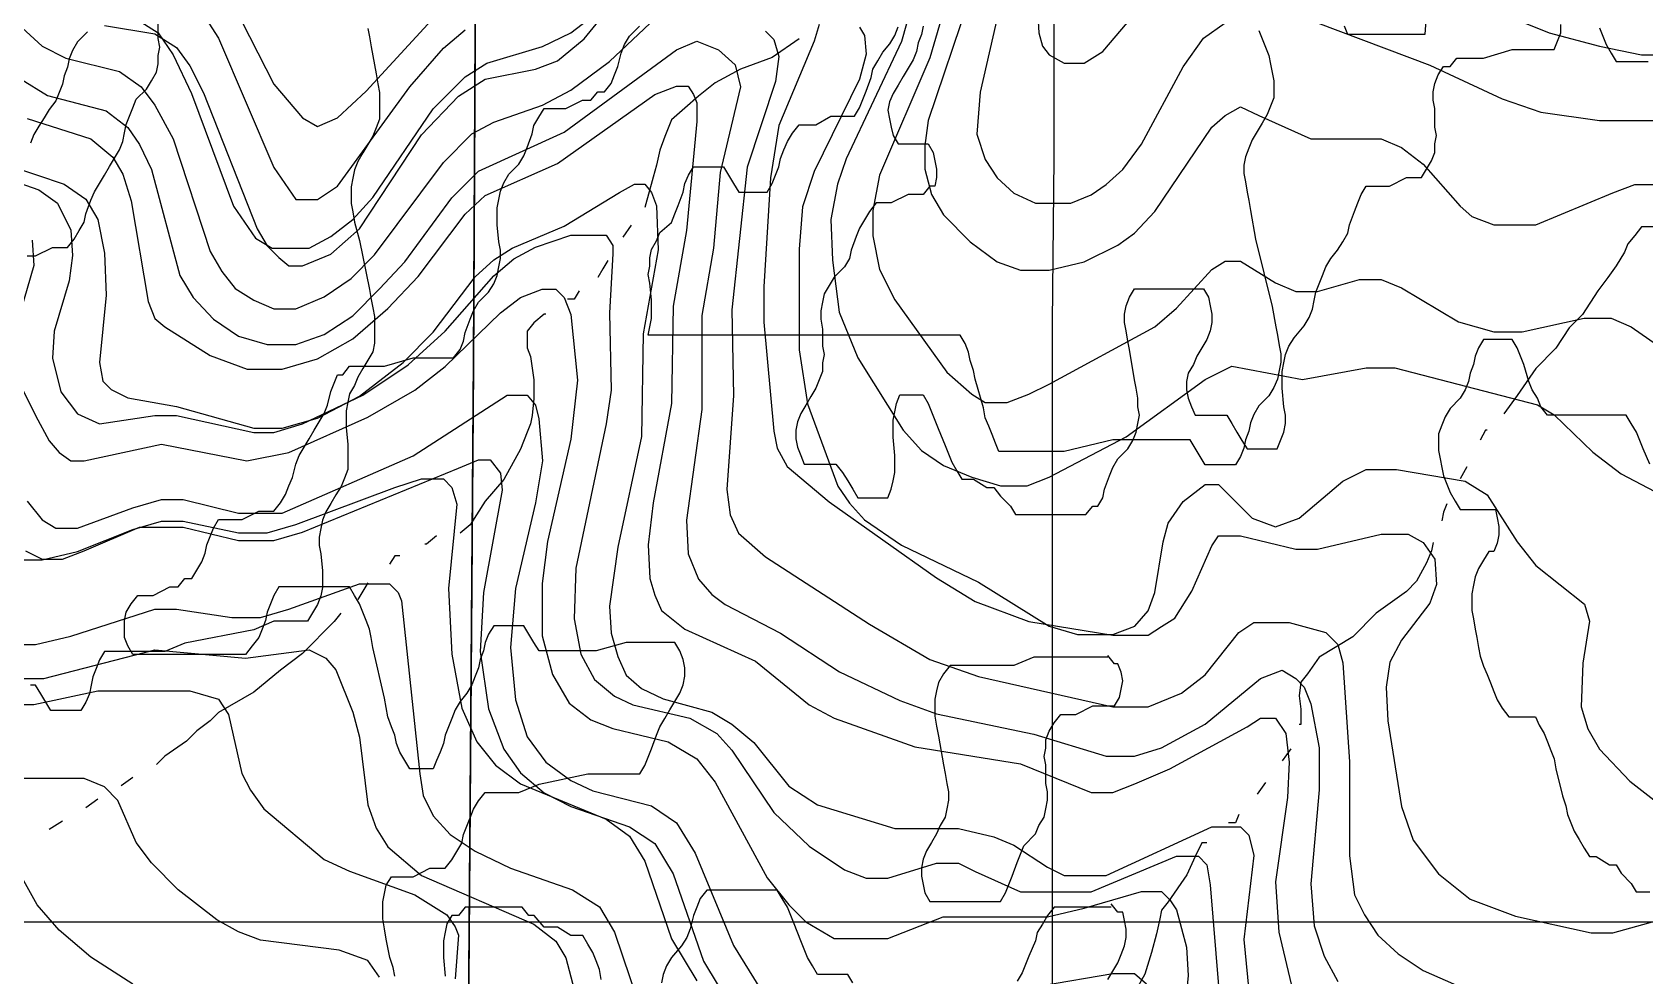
# Model space of a CAD drawing. Extents: x -0.49 to 6.91, y -0.57 to 8.11.
# Drawn here: x 1.522 to 2.029, y 3.117 to 3.414 of the extents above; entities that cross this region are included whole.
import ezdxf

# ---------------------------------------------------------------- set-up
doc = ezdxf.new("R2010")
doc.units = 0
for name, color, linetype in [('Grid', 7, 'CONTINUOUS'), ('topo', 7, 'CONTINUOUS'), ('topo_grid', 7, 'CONTINUOUS'), ('water', 7, 'CONTINUOUS'), ('white', 7, 'CONTINUOUS')]:
    doc.layers.add(name, color=color, linetype=linetype)

msp = doc.modelspace()

# ---------------------------------------------------------------- linework, layer by layer
at = {"layer": 'Grid', "color": 1}
for points in [[(1.659111, 3.10467), (1.660693, 3.310807), (1.661749, 3.517499), (1.662802, 3.724165), (1.664384, 3.930329), (1.868432, 3.932974), (2.073008, 3.93562), (2.277583, 3.938266), (2.482159, 3.940912), (2.482159, 3.908739), (2.482159, 3.732632), (2.482159, 3.700485), (2.482159, 3.524378), (2.481633, 3.492205), (2.481633, 3.316125), (2.481633, 3.283422), (2.481633, 3.107845), (2.276002, 3.107845), (2.070373, 3.107845), (1.864743, 3.107845)], [(0.83079, 3.101495), (0.832899, 3.308187), (0.835008, 3.514853), (0.837116, 3.721017), (0.839225, 3.927709), (1.045382, 3.927709), (1.25154, 3.927709), (1.457697, 3.927709), (1.664381, 3.927709), (1.662799, 3.721546), (1.661743, 3.51488), (1.660687, 3.308187), (1.659105, 3.10205), (1.45242, 3.10205), (1.245209, 3.10205), (1.037997, 3.10205)]]:
    msp.add_lwpolyline(points, close=True, dxfattribs=at)
at = {"layer": 'topo', "color": 2}
for points in [[(1.544698, 3.41574), (1.560515, 3.413095), (1.56737, 3.408861), (1.571588, 3.40304), (1.575806, 3.394574), (1.592677, 3.35187), (1.595841, 3.346578), (1.599532, 3.342874), (1.602695, 3.340228), (1.606913, 3.340228), (1.615876, 3.343933), (1.624839, 3.35187), (1.644352, 3.381398), (1.655951, 3.393568), (1.664387, 3.39886), (1.680204, 3.402035), (1.687059, 3.404681), (1.695494, 3.41156), (1.70973, 3.429023)], [(1.585288, 3.42217), (1.597942, 3.397299), (1.606905, 3.386716), (1.611651, 3.38407), (1.617978, 3.386716), (1.626941, 3.395182), (1.655944, 3.4268)], [(1.827832, 3.429658), (1.819922, 3.394865), (1.818864, 3.381636), (1.821505, 3.373698), (1.825195, 3.367877), (1.830468, 3.363115), (1.837322, 3.35994), (1.84154, 3.35994), (1.848394, 3.35994), (1.854721, 3.362586), (1.859466, 3.365761), (1.864739, 3.370523), (1.870538, 3.378461), (1.88372, 3.402802), (1.890047, 3.411798), (1.896901, 3.416561)], [(1.837847, 3.422461), (1.838373, 3.413465), (1.839426, 3.409232), (1.841535, 3.406586), (1.846281, 3.40394), (1.852608, 3.40394), (1.858407, 3.407644), (1.876861, 3.42934)], [(1.554184, 3.418175), (1.561565, 3.413412), (1.56631, 3.406533), (1.57211, 3.394362), (1.585291, 3.35904), (1.592145, 3.348986), (1.597418, 3.345811), (1.60269, 3.345811), (1.609017, 3.345811), (1.615871, 3.349515), (1.622726, 3.354807), (1.629057, 3.361686), (1.648038, 3.389626), (1.658055, 3.39968), (1.664909, 3.403914), (1.682309, 3.409205), (1.691272, 3.413439), (1.702344, 3.421905)], [(1.573694, 3.422355), (1.580548, 3.411772), (1.597947, 3.371158), (1.604801, 3.361104), (1.60691, 3.361104), (1.611655, 3.361104), (1.617982, 3.365337), (1.640658, 3.396452), (1.651203, 3.408623), (1.658057, 3.414444)], [(1.798303, 3.421852), (1.79514, 3.41074), (1.777741, 3.37383), (1.775106, 3.365893), (1.772997, 3.35478), (1.773524, 3.34208), (1.775632, 3.325676), (1.781431, 3.311389), (1.795667, 3.288635), (1.801467, 3.282285), (1.808321, 3.277522), (1.817288, 3.273818), (1.826252, 3.271172), (1.834687, 3.271172), (1.841542, 3.273818), (1.865795, 3.286518), (1.890576, 3.30451), (1.899011, 3.308743), (1.921156, 3.30451), (1.941191, 3.308214), (1.950154, 3.308214), (1.99497, 3.296572), (2.000247, 3.293397), (2.012374, 3.281755), (2.021337, 3.274876), (2.069843, 3.249476)], [(1.808845, 3.422038), (1.8041, 3.405633), (1.788282, 3.36875), (1.786174, 3.357638), (1.786174, 3.3497), (1.788282, 3.339117), (1.793028, 3.329592), (1.809372, 3.306838), (1.817285, 3.299959), (1.821503, 3.297313), (1.828357, 3.297313), (1.835212, 3.299959), (1.841538, 3.303134), (1.874755, 3.321125), (1.881609, 3.326946), (1.892681, 3.339117), (1.896899, 3.341763), (1.901644, 3.341763), (1.912717, 3.334884), (1.919044, 3.332238), (1.925898, 3.332238), (1.939079, 3.335942), (1.945933, 3.335942), (1.95226, 3.333296), (1.970186, 3.322713), (1.981258, 3.319538), (1.990222, 3.319538), (2.009734, 3.323771), (2.01817, 3.323771), (2.024497, 3.321125), (2.047168, 3.30525)], [(1.816237, 3.423387), (1.803579, 3.385948), (1.802524, 3.378011), (1.802524, 3.370603), (1.804632, 3.362665), (1.808324, 3.356315), (1.816764, 3.347848), (1.8252, 3.341498), (1.832581, 3.338853), (1.841544, 3.338853), (1.852616, 3.341498), (1.863161, 3.34679), (1.868434, 3.350494), (1.874761, 3.357373), (1.892687, 3.383832), (1.896905, 3.387536), (1.90165, 3.390182), (1.90745, 3.387536), (1.923794, 3.380128), (1.945938, 3.380128), (1.952265, 3.377482), (1.959119, 3.37219), (1.97072, 3.358961), (1.974409, 3.355786), (1.981265, 3.35314), (1.98759, 3.35314), (1.994446, 3.35314), (2.018703, 3.363194), (2.025557, 3.36584), (2.031884, 3.36584)], [(1.977565, 3.421932), (1.998655, 3.413465), (2.014476, 3.409232), (2.027657, 3.406586), (2.040839, 3.406586)], [(1.518862, 3.415053), (1.525189, 3.409232), (1.532571, 3.405528), (1.549442, 3.401294), (1.556297, 3.396532), (1.560515, 3.390711), (1.566314, 3.380128), (1.577914, 3.344779), (1.581604, 3.338429), (1.585822, 3.333138), (1.591622, 3.329433), (1.597949, 3.326788), (1.604803, 3.326788), (1.613766, 3.330492), (1.622202, 3.336313), (1.629588, 3.343721), (1.651205, 3.372719), (1.660168, 3.381715), (1.667022, 3.385419), (1.682313, 3.390711), (1.691276, 3.395473), (1.703402, 3.404469), (1.719747, 3.419815)], [(1.769303, 3.416084), (1.767721, 3.410793), (1.756648, 3.384334), (1.754013, 3.36793), (1.751904, 3.333667), (1.751904, 3.322554), (1.755068, 3.288291), (1.756121, 3.282999), (1.759285, 3.277178), (1.772466, 3.266066), (1.806209, 3.242253), (1.81834, 3.234845), (1.835212, 3.228495), (1.861575, 3.224261), (1.872647, 3.224261), (1.876865, 3.226907), (1.881083, 3.229553), (1.886355, 3.23802), (1.892682, 3.252307), (1.894791, 3.255482), (1.8969, 3.255482), (1.901645, 3.255482), (1.919044, 3.251249), (1.925897, 3.251249), (1.945933, 3.256011), (1.954369, 3.256011), (1.959114, 3.253366), (1.962805, 3.248074), (1.963332, 3.240136), (1.961223, 3.234316), (1.95226, 3.222674), (1.948569, 3.215795), (1.947514, 3.207857), (1.94804, 3.197274), (1.952258, 3.170392), (1.955949, 3.159809), (1.963858, 3.149226), (1.973875, 3.141288), (1.988111, 3.135996), (2.011841, 3.130705), (2.018696, 3.130705), (2.031877, 3.134409)], [(1.781964, 3.415264), (1.783546, 3.412618), (1.784075, 3.406798), (1.781966, 3.39886), (1.76773, 3.369862), (1.764039, 3.358749), (1.762986, 3.34552), (1.762986, 3.313876), (1.765622, 3.296943), (1.775112, 3.271013), (1.778803, 3.265722), (1.783548, 3.26043), (1.795148, 3.252493), (1.819401, 3.240851), (1.84155, 3.227093), (1.850513, 3.224447), (1.861585, 3.224447), (1.868439, 3.227093), (1.872657, 3.231855), (1.874765, 3.237676), (1.877401, 3.253551), (1.878983, 3.259372), (1.883728, 3.266251), (1.890582, 3.271543), (1.8948, 3.271543), (1.905345, 3.260959), (1.912727, 3.258313), (1.920108, 3.260959), (1.933817, 3.272601), (1.941198, 3.276305), (1.950688, 3.276305), (1.972306, 3.272601), (1.97916, 3.268368), (1.98865, 3.253551), (1.99445, 3.246143), (2.009744, 3.233972), (2.011326, 3.22868), (2.009217, 3.215451), (2.008691, 3.201693), (2.010799, 3.194813), (2.014491, 3.188463), (2.02398, 3.178409), (2.033472, 3.171001)], [(1.925899, 3.416561), (1.961225, 3.403331), (1.983896, 3.392748), (1.996023, 3.388515), (2.014481, 3.385869), (2.069841, 3.385869)], [(1.518333, 3.399045), (1.526769, 3.393754), (1.545222, 3.388991), (1.552077, 3.383699), (1.555767, 3.378408), (1.559458, 3.37047), (1.568421, 3.337239), (1.572639, 3.330359), (1.578966, 3.32348), (1.586875, 3.318189), (1.595838, 3.315543), (1.604801, 3.315543), (1.613764, 3.318718), (1.622727, 3.324539), (1.631163, 3.333005), (1.639076, 3.341472), (1.653839, 3.36158), (1.662275, 3.370047), (1.689165, 3.382218), (1.72449, 3.408147), (1.730817, 3.410793), (1.737671, 3.408147), (1.742944, 3.403384), (1.744526, 3.396505), (1.738199, 3.369624), (1.736091, 3.345811), (1.732401, 3.324644), (1.732401, 3.295117), (1.727656, 3.260324), (1.728182, 3.249741), (1.731345, 3.241803), (1.735563, 3.237041), (1.739781, 3.233866), (1.75718, 3.22487), (1.775634, 3.212699), (1.794615, 3.203703), (1.806214, 3.19947), (1.836799, 3.19312), (1.85947, 3.186241), (1.868433, 3.186241), (1.876869, 3.188887), (1.890577, 3.196295), (1.907977, 3.210583), (1.914831, 3.213228), (1.919049, 3.210583), (1.921685, 3.207937), (1.923793, 3.202645), (1.926429, 3.188887), (1.926429, 3.175658), (1.923793, 3.146156), (1.924849, 3.132927), (1.928012, 3.123402), (1.93223, 3.115465)], [(1.752436, 3.413994), (1.755071, 3.411348), (1.756653, 3.406057), (1.7556, 3.398119), (1.746636, 3.371238), (1.741891, 3.326417), (1.742418, 3.299535), (1.740309, 3.270008), (1.741365, 3.26207), (1.744, 3.25625), (1.752436, 3.248841), (1.785125, 3.227675), (1.804106, 3.216562), (1.819396, 3.21127), (1.86158, 3.201745), (1.872652, 3.201745), (1.883197, 3.205979), (1.890579, 3.2118), (1.901124, 3.225029), (1.905869, 3.228204), (1.916941, 3.228204), (1.92854, 3.225029), (1.932231, 3.221325), (1.933813, 3.215504), (1.935922, 3.184389), (1.935922, 3.154861), (1.937504, 3.14269), (1.940668, 3.13634), (1.944886, 3.12999), (1.951213, 3.12417), (1.959122, 3.118878), (1.971248, 3.113586)], [(1.520448, 3.386557), (1.540483, 3.380207), (1.547337, 3.374386), (1.5505, 3.369094), (1.553136, 3.360628), (1.558408, 3.32901), (1.560517, 3.323718), (1.56368, 3.321073), (1.577916, 3.312077), (1.589515, 3.307843), (1.600587, 3.307843), (1.611659, 3.311018), (1.622731, 3.317368), (1.633809, 3.326893), (1.643299, 3.336948), (1.658062, 3.356527), (1.664389, 3.362348), (1.687059, 3.372402), (1.71764, 3.394098), (1.724494, 3.396743), (1.728184, 3.396743), (1.729766, 3.394098), (1.730822, 3.391452), (1.730822, 3.385631), (1.727658, 3.351367), (1.72344, 3.327555), (1.722914, 3.296969), (1.717115, 3.265854), (1.715532, 3.252625), (1.716059, 3.242041), (1.717641, 3.23675), (1.71975, 3.231987), (1.727131, 3.226166), (1.749275, 3.216112), (1.766147, 3.202354), (1.774056, 3.198121), (1.799364, 3.189125), (1.832585, 3.183833), (1.854729, 3.174837), (1.861583, 3.174837), (1.868437, 3.177483), (1.879509, 3.182246), (1.903763, 3.195475), (1.907981, 3.198121), (1.912726, 3.198121), (1.915889, 3.193358), (1.916945, 3.184362), (1.916418, 3.17325), (1.912727, 3.146791), (1.91378, 3.130916), (1.920107, 3.104035)], [(1.507259, 3.369968), (1.52413, 3.364147), (1.529931, 3.359913), (1.534149, 3.351447), (1.534675, 3.343509), (1.533622, 3.335572), (1.528876, 3.319697), (1.528349, 3.31123), (1.530987, 3.300647), (1.536259, 3.293768), (1.543113, 3.290593), (1.560512, 3.293238), (1.567368, 3.293238), (1.591621, 3.287947), (1.597948, 3.287947), (1.606911, 3.290593), (1.625892, 3.299588), (1.640132, 3.309113), (1.651731, 3.319697), (1.667021, 3.337159), (1.673348, 3.342451), (1.680202, 3.346155), (1.691275, 3.349859), (1.697602, 3.349859), (1.702347, 3.349859), (1.704456, 3.346684), (1.704456, 3.344038), (1.7034, 3.325518), (1.703926, 3.301176), (1.702344, 3.290593), (1.692853, 3.245243), (1.692327, 3.229368), (1.694436, 3.218255), (1.698653, 3.210318), (1.70498, 3.205026), (1.71078, 3.20238), (1.728706, 3.198147), (1.737142, 3.193385), (1.741887, 3.188093), (1.755068, 3.168514), (1.766141, 3.15793), (1.777213, 3.150522), (1.784068, 3.147876), (1.790925, 3.147876), (1.806215, 3.152639), (1.813069, 3.152639), (1.818346, 3.149993), (1.832582, 3.143643), (1.843654, 3.143643), (1.854726, 3.143643), (1.881615, 3.154755), (1.888469, 3.154755), (1.891107, 3.15211), (1.89216, 3.14576), (1.894795, 3.114115)], [(1.514643, 3.371767), (1.532042, 3.365946), (1.538896, 3.361183), (1.542586, 3.354833), (1.544695, 3.34425), (1.545222, 3.331021), (1.543113, 3.309854), (1.544169, 3.304033), (1.546804, 3.301388), (1.552076, 3.298742), (1.567367, 3.296096), (1.59162, 3.289217), (1.600583, 3.289217), (1.611655, 3.292392), (1.624836, 3.299271), (1.638549, 3.309854), (1.648039, 3.319379), (1.66122, 3.336842), (1.66702, 3.342133), (1.67282, 3.345838), (1.689165, 3.352717), (1.706564, 3.3633), (1.711309, 3.365946), (1.714472, 3.365946), (1.716581, 3.3633), (1.718163, 3.359067), (1.718689, 3.345308), (1.713944, 3.31885), (1.713418, 3.286677), (1.706037, 3.251884), (1.703399, 3.233363), (1.703926, 3.224896), (1.706034, 3.217488), (1.708672, 3.211667), (1.713417, 3.207434), (1.720271, 3.204259), (1.735561, 3.200026), (1.741888, 3.196321), (1.748742, 3.190501), (1.759814, 3.176742), (1.768779, 3.170921), (1.793032, 3.163513), (1.813068, 3.163513), (1.824145, 3.160867), (1.830472, 3.158221), (1.841017, 3.151342), (1.846289, 3.148696), (1.852616, 3.148696), (1.85947, 3.148696), (1.892687, 3.164042), (1.896904, 3.164042), (1.90165, 3.164042), (1.904285, 3.161396), (1.905868, 3.155046), (1.902703, 3.128588), (1.905339, 3.10168)], [(1.522017, 3.348272), (1.522543, 3.340334), (1.516216, 3.318638)], [(1.518325, 3.302763), (1.52307, 3.293238), (1.527288, 3.285301), (1.530451, 3.281597), (1.534142, 3.278951), (1.53836, 3.278951), (1.562613, 3.284243), (1.589503, 3.278951), (1.602684, 3.281597), (1.627464, 3.292709), (1.642232, 3.301176), (1.651722, 3.308584), (1.669121, 3.325518), (1.675448, 3.33028), (1.682302, 3.332926), (1.68652, 3.332926), (1.689156, 3.33028), (1.691264, 3.324988), (1.693373, 3.304351), (1.691264, 3.28583), (1.683883, 3.253683), (1.682301, 3.240454), (1.682301, 3.22405), (1.685465, 3.211879), (1.690737, 3.202883), (1.697591, 3.197591), (1.704446, 3.194946), (1.721845, 3.190712), (1.730808, 3.185421), (1.736608, 3.178012), (1.752952, 3.147956), (1.759806, 3.139489), (1.765079, 3.134197), (1.774042, 3.128906), (1.78406, 3.128906), (1.790914, 3.128906), (1.808313, 3.135785), (1.828353, 3.135785), (1.841006, 3.135785), (1.852606, 3.138431), (1.870532, 3.143722), (1.876859, 3.143722), (1.879494, 3.141076), (1.881603, 3.137901), (1.884767, 3.12626), (1.885293, 3.117264), (1.883185, 3.096097)], [(1.520444, 3.266304), (1.52519, 3.260483), (1.529408, 3.257837), (1.536262, 3.257837), (1.553661, 3.264187), (1.562624, 3.266833), (1.569478, 3.266833), (1.586877, 3.2626), (1.593731, 3.2626), (1.600585, 3.2626), (1.641714, 3.280591), (1.67124, 3.299641), (1.675458, 3.299641), (1.677567, 3.299641), (1.680202, 3.296466), (1.681258, 3.292233), (1.682311, 3.279004), (1.680202, 3.265775), (1.673875, 3.238866), (1.672293, 3.220346), (1.673875, 3.203941), (1.677566, 3.1923), (1.683366, 3.184362), (1.691274, 3.178541), (1.698128, 3.175366), (1.716582, 3.170604), (1.724491, 3.165312), (1.73029, 3.155787), (1.742417, 3.126789), (1.750853, 3.113031)], [(1.519913, 3.250746), (1.525185, 3.2481), (1.531512, 3.2481), (1.538366, 3.250746), (1.555766, 3.258155), (1.56262, 3.258155), (1.569474, 3.258155), (1.586873, 3.253921), (1.597945, 3.253921), (1.606908, 3.256567), (1.655946, 3.276675), (1.662273, 3.279321), (1.665964, 3.279321), (1.669128, 3.275088), (1.669655, 3.269796), (1.663855, 3.237623), (1.662802, 3.219102), (1.665437, 3.20111), (1.670182, 3.18841), (1.675454, 3.181002), (1.682836, 3.174652), (1.691272, 3.170419), (1.709725, 3.164069), (1.717634, 3.158777), (1.723434, 3.149252), (1.732924, 3.121841), (1.741887, 3.107025)], [(1.51833, 3.247915), (1.525184, 3.247915), (1.536256, 3.250561), (1.553655, 3.25744), (1.562618, 3.260086), (1.569472, 3.260086), (1.586871, 3.256382), (1.595835, 3.256382), (1.604798, 3.259028), (1.63591, 3.270669), (1.644346, 3.273315), (1.6512, 3.273315), (1.653836, 3.270669), (1.655418, 3.265378), (1.65278, 3.238919), (1.653836, 3.218282), (1.656999, 3.201349), (1.661744, 3.190765), (1.667544, 3.183357), (1.675453, 3.177536), (1.702342, 3.166424), (1.709723, 3.161132), (1.714469, 3.153194), (1.722904, 3.128853), (1.730813, 3.115624)], [(1.512002, 3.221272), (1.523074, 3.221272), (1.534146, 3.223918), (1.560509, 3.232384), (1.567363, 3.232384), (1.584762, 3.229738), (1.593726, 3.229738), (1.602689, 3.232384), (1.624834, 3.240322), (1.631161, 3.240322), (1.634328, 3.240322), (1.636966, 3.237676), (1.638019, 3.23503), (1.643818, 3.180711), (1.644872, 3.173832), (1.648036, 3.167482), (1.653308, 3.161661), (1.661217, 3.156369), (1.672289, 3.151078), (1.691797, 3.144199), (1.700233, 3.138907), (1.704978, 3.130969), (1.71236, 3.109274)], [(1.516225, 3.210662), (1.525715, 3.210662), (1.560514, 3.219658), (1.588985, 3.217012), (1.60902, 3.219658), (1.614293, 3.217012), (1.617456, 3.213308), (1.622728, 3.200079), (1.62484, 3.192141), (1.627475, 3.170974), (1.63011, 3.163566), (1.633805, 3.157745), (1.64435, 3.148749), (1.679675, 3.133404), (1.686529, 3.128112), (1.689693, 3.12282), (1.693911, 3.106945)], [(1.511479, 3.202486), (1.522551, 3.202486), (1.542586, 3.20672), (1.552077, 3.20672), (1.571586, 3.20672), (1.580549, 3.204074), (1.583711, 3.199311), (1.587929, 3.18079), (1.590565, 3.175499), (1.594783, 3.169678), (1.613764, 3.153803), (1.621673, 3.150099), (1.64224, 3.14269), (1.652257, 3.13634), (1.654895, 3.132636), (1.655948, 3.12999), (1.654895, 3.116232)], [(1.631169, 3.116761), (1.627474, 3.122053), (1.618511, 3.125228), (1.59373, 3.128403), (1.586876, 3.131049), (1.580022, 3.134753), (1.567895, 3.144278), (1.559459, 3.152745), (1.554714, 3.159095), (1.548914, 3.172324), (1.544696, 3.176557), (1.538369, 3.179203), (1.518334, 3.179203)], [(1.553659, 3.114618), (1.540478, 3.123085), (1.53046, 3.131551), (1.523606, 3.139489), (1.516225, 3.152718)], [(1.839434, 3.114195), (1.861579, 3.117899), (1.868433, 3.117899), (1.872124, 3.114724)]]:
    msp.add_lwpolyline(points, dxfattribs=at)
at = {"layer": 'topo_grid', "color": 7}
for points in [[(1.841537, 2.6022), (1.841537, 2.653344), (1.841537, 2.705017), (1.841537, 2.756161), (1.842063, 2.807834), (1.842063, 2.859507), (1.842063, 2.910624), (1.842063, 2.962298), (1.842063, 3.013441), (1.842063, 3.065115), (1.84259, 3.116788), (1.84259, 3.167932), (1.84259, 3.219605), (1.84259, 3.270749), (1.84259, 3.322422), (1.843116, 3.374095), (1.843116, 3.425239), (1.843116, 3.476912), (1.843116, 3.528056), (1.843116, 3.579703), (1.843116, 3.631376), (1.843643, 3.68252), (1.843643, 3.734193)], [(1.221486, 3.134197), (1.258921, 3.134197), (1.296359, 3.134197), (1.333267, 3.134197), (1.370701, 3.134197), (1.407608, 3.134197), (1.445047, 3.134197), (1.481954, 3.134197), (1.519389, 3.134197), (1.556823, 3.134197), (1.59373, 3.134197), (1.631164, 3.134197), (1.668076, 3.134197), (1.705511, 3.134197), (1.742418, 3.134197), (1.779852, 3.134197), (1.817291, 3.134197), (1.854198, 3.134197), (1.891632, 3.134197), (1.92854, 3.134197), (1.965974, 3.134197), (2.002881, 3.134197), (2.04032, 3.134197)]]:
    msp.add_lwpolyline(points, dxfattribs=at)
at = {"layer": 'water', "color": 4}
for points in [[(1.762981, 3.411534), (1.754545, 3.405713), (1.744527, 3.402009), (1.736619, 3.397775), (1.731346, 3.393542), (1.727128, 3.389838), (1.72291, 3.386134), (1.721857, 3.383488), (1.720801, 3.380842), (1.719219, 3.376609), (1.718163, 3.371846), (1.71711, 3.368142), (1.714472, 3.358617)], [(1.710255, 3.353008), (1.70762, 3.349304)], [(2.031355, 3.352479), (2.030828, 3.352479), (2.027664, 3.352479), (2.025555, 3.349833), (2.023447, 3.347187), (2.022394, 3.344541), (2.019756, 3.340308), (2.01712, 3.336604), (2.013957, 3.33237), (2.009211, 3.324962), (2.004993, 3.320729), (2.000775, 3.314379), (1.994449, 3.308029), (1.988649, 3.299562), (1.984431, 3.293741)], [(1.702874, 3.341922), (1.701292, 3.339276), (1.69971, 3.33663)], [(1.69391, 3.332423), (1.692328, 3.329777), (1.690219, 3.329777)], [(1.683365, 3.325041), (1.682838, 3.325041), (1.679675, 3.322395), (1.677567, 3.31975), (1.677567, 3.317104), (1.677567, 3.314458), (1.67862, 3.311812), (1.679146, 3.308108), (1.679673, 3.304404), (1.679673, 3.298583), (1.679146, 3.293291), (1.67862, 3.290645), (1.677567, 3.288), (1.675458, 3.282708), (1.670185, 3.273183), (1.664386, 3.266304), (1.65964, 3.258895), (1.656477, 3.25625)], [(1.979156, 3.288661), (1.97863, 3.288661), (1.977047, 3.285486)], [(1.972829, 3.277072), (1.97072, 3.273368)], [(1.966502, 3.265484), (1.965446, 3.262838), (1.96492, 3.260192)], [(1.649093, 3.255456), (1.64593, 3.25281), (1.645404, 3.25281)], [(1.962284, 3.253339), (1.961757, 3.250693), (1.960175, 3.246989), (1.957012, 3.241168), (1.953848, 3.237993), (1.944358, 3.231114), (1.936976, 3.223706), (1.926431, 3.217356), (1.922741, 3.212064), (1.920633, 3.209418), (1.920103, 3.205185), (1.920633, 3.200952), (1.920633, 3.196189), (1.920103, 3.196189)], [(1.637494, 3.249132), (1.635912, 3.249132), (1.634332, 3.246486)], [(1.627476, 3.240692), (1.625894, 3.238046), (1.624311, 3.2354)], [(1.61904, 3.231194), (1.616931, 3.228548), (1.606913, 3.218494), (1.600059, 3.213202), (1.591623, 3.206323), (1.580551, 3.199973), (1.577916, 3.197327), (1.573698, 3.194152), (1.570535, 3.190977), (1.56368, 3.186214), (1.561045, 3.183569)], [(1.917467, 3.18849), (1.914832, 3.184786)], [(1.55366, 3.17952), (1.549969, 3.176875), (1.549969, 3.176875)], [(1.909558, 3.177959), (1.906923, 3.174255)], [(1.542587, 3.172668), (1.538897, 3.170022)], [(1.901122, 3.167932), (1.900069, 3.165286), (1.89796, 3.165286)], [(1.531515, 3.165815), (1.527297, 3.163169)], [(1.891104, 3.158962), (1.889522, 3.158962), (1.887413, 3.154729), (1.884778, 3.148908), (1.878978, 3.140441), (1.876869, 3.137796), (1.876342, 3.13515), (1.875289, 3.130387), (1.873707, 3.124566), (1.871598, 3.117687), (1.868434, 3.111866), (1.865271, 3.104987), (1.862108, 3.101283), (1.857362, 3.094404)]]:
    msp.add_lwpolyline(points, dxfattribs=at)
at = {"layer": 'white', "color": 7}
for points in [[(1.961728, 3.443098), (1.959648, 3.412936), (1.957013, 3.412936), (1.954375, 3.412936), (1.95174, 3.412936), (1.94594, 3.412936), (1.943305, 3.412936), (1.940669, 3.412936), (1.938561, 3.412936), (1.936978, 3.412936), (1.935399, 3.412936), (1.934343, 3.415582)], [(1.520444, 3.343377), (1.523079, 3.343377), (1.528351, 3.346023), (1.530989, 3.346023), (1.533098, 3.346023), (1.535206, 3.348669), (1.536789, 3.351314), (1.538371, 3.35396), (1.538897, 3.356606), (1.54048, 3.360839), (1.541535, 3.363485), (1.543117, 3.366131), (1.5447, 3.368777), (1.546282, 3.371423), (1.547864, 3.374069), (1.549446, 3.376714), (1.550502, 3.37936), (1.551029, 3.382006), (1.551555, 3.384652), (1.552608, 3.387298), (1.553664, 3.389944), (1.554717, 3.392589), (1.557881, 3.395764), (1.559463, 3.39841), (1.561045, 3.401056), (1.561572, 3.403702), (1.561572, 3.406348), (1.562098, 3.408994), (1.561572, 3.411639), (1.561572, 3.41746)], [(1.635916, 3.117132), (1.63539, 3.119778), (1.634337, 3.122953), (1.63381, 3.126128), (1.633283, 3.128773), (1.632757, 3.131948), (1.63223, 3.135123), (1.63223, 3.137769), (1.63223, 3.140415), (1.632757, 3.143061), (1.633283, 3.145707), (1.634866, 3.148353), (1.636974, 3.148353), (1.639083, 3.148353), (1.641721, 3.148353), (1.646993, 3.150998), (1.649628, 3.150998), (1.651737, 3.150998), (1.653846, 3.153644), (1.655428, 3.15629), (1.65701, 3.158936), (1.657537, 3.161582), (1.65859, 3.164228), (1.659646, 3.166873), (1.660699, 3.169519), (1.662281, 3.172165), (1.664395, 3.174811), (1.667033, 3.174811), (1.669668, 3.174811), (1.672303, 3.174811), (1.674938, 3.174811), (1.681265, 3.177457), (1.696555, 3.180632), (1.69972, 3.180632), (1.702882, 3.180632), (1.705518, 3.180632), (1.708156, 3.180632), (1.710791, 3.180632), (1.7129, 3.180632), (1.714482, 3.183278), (1.715535, 3.185923), (1.71659, 3.188569), (1.71817, 3.192803), (1.719226, 3.195448), (1.720808, 3.198094), (1.72239, 3.20074), (1.723972, 3.203386), (1.725555, 3.206032), (1.726608, 3.208678), (1.727134, 3.211323), (1.727134, 3.213969), (1.726608, 3.216615), (1.725555, 3.219261), (1.723972, 3.221907), (1.721864, 3.221907), (1.719755, 3.221907), (1.71712, 3.221907), (1.714484, 3.221907), (1.711321, 3.221907), (1.708685, 3.221907), (1.699194, 3.219261), (1.696031, 3.219261), (1.693396, 3.219261), (1.690232, 3.219261), (1.687592, 3.219261), (1.685483, 3.219261), (1.682848, 3.219261), (1.681266, 3.219261), (1.679683, 3.221907), (1.678101, 3.224553), (1.676519, 3.227198), (1.67441, 3.227198), (1.672828, 3.227198), (1.670719, 3.227198), (1.668611, 3.227198), (1.667028, 3.227198), (1.665441, 3.224553), (1.664391, 3.221907), (1.663864, 3.219261), (1.662806, 3.216615), (1.662279, 3.213969), (1.661226, 3.211323), (1.66017, 3.208678), (1.658588, 3.206032), (1.65648, 3.203386), (1.654897, 3.20074), (1.653842, 3.198094), (1.652789, 3.195448), (1.651733, 3.192803), (1.651206, 3.190157), (1.650153, 3.187511), (1.649098, 3.184865), (1.648045, 3.182219), (1.645936, 3.182219), (1.644354, 3.182219), (1.642245, 3.182219), (1.640663, 3.182219), (1.639081, 3.184865), (1.637498, 3.187511), (1.636443, 3.190157), (1.635916, 3.192803), (1.634863, 3.195448), (1.633807, 3.198623), (1.632754, 3.204444), (1.629063, 3.220319), (1.628537, 3.223494), (1.62801, 3.22614), (1.626954, 3.228786), (1.625901, 3.231432), (1.624846, 3.234078), (1.623266, 3.236723), (1.621684, 3.239369), (1.619575, 3.239369), (1.617466, 3.239369), (1.614831, 3.239369), (1.612196, 3.239369), (1.609558, 3.239369), (1.606923, 3.239369), (1.604288, 3.239369), (1.601652, 3.239369), (1.599544, 3.239369), (1.597961, 3.236723), (1.596906, 3.234078), (1.595853, 3.231432), (1.595326, 3.228786), (1.59427, 3.22614), (1.593217, 3.223494), (1.591109, 3.220848), (1.589, 3.218203), (1.586891, 3.218203), (1.584256, 3.218203), (1.581092, 3.218203), (1.578457, 3.218203), (1.575293, 3.218203), (1.57213, 3.218203), (1.568966, 3.218203), (1.56633, 3.218203), (1.563168, 3.218203), (1.560523, 3.218203), (1.557886, 3.218203), (1.555777, 3.218203), (1.553669, 3.218203), (1.552086, 3.220848), (1.551031, 3.223494), (1.551031, 3.22614), (1.551031, 3.228786), (1.551557, 3.231432), (1.553139, 3.234078), (1.555248, 3.236723), (1.557357, 3.236723), (1.559992, 3.236723), (1.565265, 3.239369), (1.5679, 3.239369), (1.570009, 3.242015), (1.572118, 3.242015), (1.5737, 3.244661), (1.575282, 3.247307), (1.576338, 3.249953), (1.576865, 3.252598), (1.577918, 3.255244), (1.578973, 3.25789), (1.580555, 3.260536), (1.582664, 3.260536), (1.585302, 3.260536), (1.587937, 3.260536), (1.593209, 3.263182), (1.595318, 3.263182), (1.597953, 3.263182), (1.600065, 3.265828), (1.601644, 3.268473), (1.6027, 3.271119), (1.603753, 3.273765), (1.604809, 3.277998), (1.605862, 3.280644), (1.607444, 3.28329), (1.609026, 3.285936), (1.610608, 3.288582), (1.612191, 3.291228), (1.613773, 3.293873), (1.614826, 3.296519), (1.615882, 3.300753), (1.616935, 3.303398), (1.61799, 3.306044), (1.619573, 3.306044), (1.621681, 3.30869), (1.624317, 3.30869), (1.626952, 3.30869), (1.629587, 3.30869), (1.632751, 3.30869), (1.641714, 3.311336), (1.644349, 3.311336), (1.647513, 3.311336), (1.650149, 3.311336), (1.652257, 3.311336), (1.654366, 3.311336), (1.656475, 3.313982), (1.657528, 3.316628), (1.658054, 3.319273), (1.659637, 3.323507), (1.660692, 3.326153), (1.662272, 3.328798), (1.665436, 3.331973), (1.667023, 3.334619), (1.668076, 3.337265), (1.668603, 3.339911), (1.669132, 3.342557), (1.669132, 3.345203), (1.668603, 3.347848), (1.668076, 3.35314), (1.668076, 3.355786), (1.668076, 3.358432), (1.668603, 3.361078), (1.669132, 3.363723), (1.670185, 3.366369), (1.671767, 3.369015), (1.67493, 3.37219), (1.676512, 3.374836), (1.677565, 3.377482), (1.679147, 3.381715), (1.679674, 3.384361), (1.681256, 3.387007), (1.682838, 3.389653), (1.684947, 3.389653), (1.687056, 3.389653), (1.689691, 3.389653), (1.694964, 3.392298), (1.697599, 3.392298), (1.699708, 3.394944), (1.701817, 3.394944), (1.703926, 3.39759), (1.704979, 3.400236), (1.706034, 3.402882), (1.707087, 3.407115), (1.708143, 3.409761), (1.709725, 3.412407), (1.712888, 3.415582)], [(1.907471, 3.414232), (1.908527, 3.411586), (1.90958, 3.408941), (1.910636, 3.406295), (1.911162, 3.403649), (1.911689, 3.401003), (1.912215, 3.398357), (1.912215, 3.395711), (1.912215, 3.393066), (1.91116, 3.39042), (1.910106, 3.387774), (1.908524, 3.385128), (1.906939, 3.382482), (1.905362, 3.379836), (1.904307, 3.377191), (1.903254, 3.374545), (1.902722, 3.371899), (1.902722, 3.369253), (1.903254, 3.366607), (1.90378, 3.363432), (1.904307, 3.360786), (1.904833, 3.357611), (1.906416, 3.348616), (1.911688, 3.327449), (1.912743, 3.321099), (1.91327, 3.318453), (1.913796, 3.315278), (1.914323, 3.312632), (1.914323, 3.309986), (1.913796, 3.307341), (1.91327, 3.304695), (1.912214, 3.302049), (1.910632, 3.299403), (1.907469, 3.296228), (1.905887, 3.293582), (1.904834, 3.290936), (1.904307, 3.288291), (1.903252, 3.285645), (1.90272, 3.282999), (1.901667, 3.280353), (1.900085, 3.277707), (1.897976, 3.277707), (1.896394, 3.277707), (1.894285, 3.277707), (1.892176, 3.277707), (1.890594, 3.277707), (1.889012, 3.280353), (1.88743, 3.282999), (1.885847, 3.285645), (1.884265, 3.285645), (1.88163, 3.285645), (1.879502, 3.285645), (1.876866, 3.285645), (1.873703, 3.285645), (1.871065, 3.285645), (1.867902, 3.285645), (1.861575, 3.285645), (1.846285, 3.281941), (1.843121, 3.281941), (1.840486, 3.281941), (1.837322, 3.281941), (1.834685, 3.281941), (1.832049, 3.281941), (1.829414, 3.281941), (1.827305, 3.281941), (1.825723, 3.281941), (1.82467, 3.284586), (1.823614, 3.287232), (1.822561, 3.289878), (1.821506, 3.292524), (1.820979, 3.295699), (1.818344, 3.304695), (1.817817, 3.307341), (1.816762, 3.310516), (1.816235, 3.313161), (1.815182, 3.315807), (1.8136, 3.318453), (1.812018, 3.318453), (1.810436, 3.318453), (1.715531, 3.318453), (1.71606, 3.321099), (1.716586, 3.323745), (1.716586, 3.326391), (1.716586, 3.329566), (1.71606, 3.334857), (1.715531, 3.337503), (1.71606, 3.340149), (1.71606, 3.342795), (1.716586, 3.345441), (1.718163, 3.348086), (1.719221, 3.350732), (1.722913, 3.353907), (1.723966, 3.356553), (1.725021, 3.359199), (1.726604, 3.363432), (1.72713, 3.366078), (1.728186, 3.368724), (1.729768, 3.37137), (1.731879, 3.37137), (1.733462, 3.37137), (1.73557, 3.37137), (1.737679, 3.37137), (1.739261, 3.37137), (1.740844, 3.368724), (1.742426, 3.366078), (1.744008, 3.363432), (1.74559, 3.363432), (1.747699, 3.363432), (1.749281, 3.363432), (1.75139, 3.363432), (1.752969, 3.363432), (1.754552, 3.366078), (1.755607, 3.368724), (1.75666, 3.37137), (1.757187, 3.374016), (1.758243, 3.376661), (1.759296, 3.379307), (1.760878, 3.381953), (1.762986, 3.384599), (1.765622, 3.384599), (1.768257, 3.384599), (1.773003, 3.387245), (1.775638, 3.387245), (1.778274, 3.387245), (1.780382, 3.387245), (1.781965, 3.389891), (1.783018, 3.392536), (1.784073, 3.395182), (1.785655, 3.399416), (1.786182, 3.402061), (1.787764, 3.404707), (1.789346, 3.407353), (1.791455, 3.409999), (1.793037, 3.412645), (1.79409, 3.415291)], [(1.80199, 3.415582), (1.801464, 3.412936), (1.80041, 3.41029), (1.799884, 3.407644), (1.798828, 3.404998), (1.797246, 3.402353), (1.795664, 3.399707), (1.794082, 3.397061), (1.792499, 3.394415), (1.791446, 3.391769), (1.79092, 3.389123), (1.791446, 3.386478), (1.791973, 3.383832), (1.792499, 3.381186), (1.794082, 3.37854), (1.795664, 3.37854), (1.797773, 3.37854), (1.799881, 3.37854), (1.80199, 3.37854), (1.803572, 3.37854), (1.805154, 3.375894), (1.805681, 3.373248), (1.806207, 3.370603), (1.806207, 3.367957), (1.805681, 3.365311), (1.804099, 3.365311), (1.80199, 3.362665), (1.799881, 3.362665), (1.797246, 3.362665), (1.791973, 3.360019), (1.789338, 3.360019), (1.787229, 3.360019), (1.78512, 3.357373), (1.783538, 3.354728), (1.781956, 3.352082), (1.7809, 3.349436), (1.779318, 3.345203), (1.778791, 3.342557), (1.777209, 3.339911), (1.774045, 3.336736), (1.772463, 3.33409), (1.770881, 3.331444), (1.770354, 3.328798), (1.769828, 3.326153), (1.769828, 3.323507), (1.770354, 3.320332), (1.770354, 3.31504), (1.770881, 3.312394), (1.770354, 3.309748), (1.770354, 3.307103), (1.769299, 3.304457), (1.768246, 3.301811), (1.766663, 3.299165), (1.765081, 3.296519), (1.763499, 3.293873), (1.762443, 3.291228), (1.761917, 3.288582), (1.761917, 3.285936), (1.762443, 3.28329), (1.763499, 3.280644), (1.764552, 3.277998), (1.766661, 3.277998), (1.768243, 3.277998), (1.770352, 3.277998), (1.772987, 3.277998), (1.774569, 3.277998), (1.776678, 3.275353), (1.77826, 3.272707), (1.779842, 3.270061), (1.781425, 3.267415), (1.783007, 3.267415), (1.785115, 3.267415), (1.787224, 3.267415), (1.788806, 3.267415), (1.790915, 3.267415), (1.791971, 3.270061), (1.792497, 3.272707), (1.793024, 3.275353), (1.793024, 3.277998), (1.793024, 3.280644), (1.792497, 3.286465), (1.792497, 3.289111), (1.792497, 3.291757), (1.793024, 3.294403), (1.79355, 3.297048), (1.794606, 3.299694), (1.796715, 3.299694), (1.798297, 3.299694), (1.800406, 3.299694), (1.801988, 3.299694), (1.80357, 3.297048), (1.804623, 3.294403), (1.805679, 3.291757), (1.806732, 3.289111), (1.808841, 3.283819), (1.809896, 3.281173), (1.810949, 3.278528), (1.812532, 3.275882), (1.814114, 3.273236), (1.815696, 3.273236), (1.817805, 3.273236), (1.822023, 3.27059), (1.824131, 3.27059), (1.82624, 3.267944), (1.829404, 3.264769), (1.830986, 3.262123), (1.832568, 3.262123), (1.835206, 3.262123), (1.837315, 3.262123), (1.83995, 3.262123), (1.842586, 3.262123), (1.845749, 3.262123), (1.848385, 3.262123), (1.85102, 3.262123), (1.853134, 3.262123), (1.855243, 3.264769), (1.856825, 3.264769), (1.858407, 3.267415), (1.858934, 3.270061), (1.860516, 3.274294), (1.861569, 3.27694), (1.863151, 3.279586), (1.866314, 3.282761), (1.867896, 3.285407), (1.868952, 3.288053), (1.869478, 3.290698), (1.870005, 3.293344), (1.869478, 3.29599), (1.869478, 3.298636), (1.868952, 3.301811), (1.868423, 3.304457), (1.866843, 3.313982), (1.866317, 3.316628), (1.865787, 3.319803), (1.865261, 3.322448), (1.865261, 3.325094), (1.865787, 3.32774), (1.866843, 3.330386), (1.868425, 3.333032), (1.870534, 3.333032), (1.872643, 3.333032), (1.875278, 3.333032), (1.877913, 3.333032), (1.880549, 3.333032), (1.883186, 3.333032), (1.885822, 3.333032), (1.88793, 3.333032), (1.890039, 3.333032), (1.891621, 3.330386), (1.892148, 3.32774), (1.892674, 3.325094), (1.892674, 3.322448), (1.892148, 3.319803), (1.891092, 3.317157), (1.88951, 3.314511), (1.887928, 3.311865), (1.886872, 3.309219), (1.88529, 3.306573), (1.884763, 3.303928), (1.884763, 3.301282), (1.88529, 3.298636), (1.886346, 3.29599), (1.887399, 3.293344), (1.888981, 3.293344), (1.89109, 3.293344), (1.893198, 3.293344), (1.895307, 3.293344), (1.897416, 3.293344), (1.898998, 3.290698), (1.900577, 3.288053), (1.90216, 3.285407), (1.903742, 3.282761), (1.905851, 3.282761), (1.907433, 3.282761), (1.909542, 3.282761), (1.91165, 3.282761), (1.913233, 3.282761), (1.914288, 3.285407), (1.915341, 3.288053), (1.915868, 3.290698), (1.915868, 3.293344), (1.915341, 3.29599), (1.914815, 3.301811), (1.914815, 3.304457), (1.914815, 3.307103), (1.915341, 3.309748), (1.915868, 3.312394), (1.916923, 3.31504), (1.918506, 3.317686), (1.92167, 3.32139), (1.923252, 3.324036), (1.924305, 3.326682), (1.924832, 3.329328), (1.925358, 3.331973), (1.926414, 3.334619), (1.927467, 3.337265), (1.928523, 3.339911), (1.930105, 3.342557), (1.932213, 3.345203), (1.933796, 3.347848), (1.935378, 3.350494), (1.935904, 3.35314), (1.937487, 3.357373), (1.93854, 3.360019), (1.939595, 3.362665), (1.941178, 3.365311), (1.943286, 3.365311), (1.945922, 3.365311), (1.948557, 3.365311), (1.95383, 3.367957), (1.955939, 3.367957), (1.958574, 3.367957), (1.960156, 3.370603), (1.961738, 3.373248), (1.962794, 3.375894), (1.962794, 3.37854), (1.963321, 3.381186), (1.962794, 3.383832), (1.962794, 3.389653), (1.962267, 3.392298), (1.962267, 3.394944), (1.962794, 3.39759), (1.963847, 3.400236), (1.965429, 3.402882), (1.967538, 3.402882), (1.969647, 3.405528), (1.972282, 3.405528), (1.975446, 3.405528), (1.978081, 3.405528), (1.987044, 3.408173), (1.990207, 3.408173), (1.992845, 3.408173), (1.99548, 3.408173), (1.998116, 3.408173), (2.000224, 3.408173), (2.00128, 3.410819), (2.002333, 3.413465), (2.002333, 3.416111)], [(1.539423, 3.413756), (1.53626, 3.410581), (1.534678, 3.407935), (1.533625, 3.405289), (1.533098, 3.402644), (1.532043, 3.399998), (1.531516, 3.397352), (1.530463, 3.394706), (1.529408, 3.39206), (1.527299, 3.389414), (1.525717, 3.386769), (1.524134, 3.384123), (1.522552, 3.381477), (1.521497, 3.378831)], [(1.627486, 3.414867), (1.628012, 3.412221), (1.628539, 3.409046), (1.630121, 3.40058), (1.630648, 3.397405), (1.631177, 3.394759), (1.631177, 3.391584), (1.631177, 3.388938), (1.631177, 3.386292), (1.630121, 3.383646), (1.629066, 3.381001), (1.627486, 3.378355), (1.625904, 3.375709), (1.624322, 3.373063), (1.623268, 3.370417), (1.622742, 3.367771), (1.622215, 3.365126), (1.622215, 3.36248), (1.622215, 3.359834), (1.622742, 3.357188), (1.623268, 3.354013), (1.624851, 3.348192), (1.628014, 3.332846), (1.62854, 3.329671), (1.629067, 3.327026), (1.629593, 3.32438), (1.629593, 3.321205), (1.629593, 3.318559), (1.629593, 3.315913), (1.629067, 3.313267), (1.627487, 3.310621), (1.625905, 3.307976), (1.624323, 3.30533), (1.62327, 3.302684), (1.621688, 3.300038), (1.621161, 3.297392), (1.620635, 3.294746), (1.620635, 3.292101), (1.620635, 3.289455), (1.621161, 3.284163), (1.621161, 3.281517), (1.621161, 3.278871), (1.621161, 3.276226), (1.620105, 3.27358), (1.619052, 3.270934), (1.61747, 3.268288), (1.615888, 3.265642), (1.614306, 3.262996), (1.61325, 3.260351), (1.612724, 3.257705), (1.612197, 3.255059), (1.612197, 3.252413), (1.612724, 3.249767), (1.61325, 3.244476), (1.61325, 3.24183), (1.61325, 3.239184), (1.612724, 3.236538), (1.61167, 3.233892), (1.610088, 3.231246), (1.608506, 3.228601), (1.605871, 3.228601), (1.603236, 3.228601), (1.600598, 3.228601), (1.597962, 3.228601), (1.591635, 3.225955), (1.570014, 3.221721), (1.563687, 3.219076), (1.560523, 3.219076), (1.557888, 3.219076), (1.554725, 3.219076), (1.552087, 3.219076), (1.549452, 3.219076), (1.546817, 3.219076), (1.544708, 3.219076), (1.543126, 3.21643), (1.542073, 3.213784), (1.541017, 3.211138), (1.54049, 3.208492), (1.539964, 3.205846), (1.538911, 3.203201), (1.537329, 3.200555), (1.53522, 3.200555), (1.533638, 3.200555), (1.531529, 3.200555), (1.52942, 3.200555), (1.527838, 3.200555), (1.526256, 3.203201), (1.524674, 3.205846), (1.523091, 3.208492), (1.521509, 3.208492)], [(2.014491, 3.415053), (2.015544, 3.412407), (2.016599, 3.409761), (2.018182, 3.407115), (2.019764, 3.404469), (2.021873, 3.404469), (2.024508, 3.404469), (2.027146, 3.404469), (2.029781, 3.404469)], [(2.030302, 3.277998), (2.028193, 3.282761), (2.027138, 3.285407), (2.026085, 3.288053), (2.024503, 3.290698), (2.02292, 3.293344), (2.020812, 3.293344), (2.018703, 3.293344), (2.016065, 3.293344), (2.01343, 3.293344), (2.007627, 3.293344), (2.004991, 3.293344), (2.002355, 3.293344), (2.000246, 3.293344), (1.998138, 3.293344), (1.996029, 3.29599), (1.994976, 3.298636), (1.993394, 3.301282), (1.992338, 3.303928), (1.990756, 3.309219), (1.9897, 3.311865), (1.988644, 3.314511), (1.987062, 3.317157), (1.98548, 3.317157), (1.983898, 3.317157), (1.981789, 3.317157), (1.980209, 3.317157), (1.978101, 3.317157), (1.976518, 3.314511), (1.975465, 3.311865), (1.974939, 3.309219), (1.973886, 3.306573), (1.973359, 3.303928), (1.972304, 3.301282), (1.970721, 3.298636), (1.967558, 3.295461), (1.965975, 3.292815), (1.964922, 3.290169), (1.963867, 3.287523), (1.963867, 3.284878), (1.963867, 3.282232), (1.964393, 3.279586), (1.96492, 3.27694), (1.965446, 3.274294), (1.966499, 3.271648), (1.967555, 3.269003), (1.969137, 3.266357), (1.970719, 3.263711), (1.972302, 3.263711), (1.97441, 3.263711), (1.976519, 3.263711), (1.978628, 3.263711), (1.98021, 3.263711), (1.981789, 3.263711), (1.982316, 3.261065), (1.982845, 3.258419), (1.982845, 3.255773), (1.982316, 3.253128), (1.981263, 3.250482), (1.979681, 3.250482), (1.978099, 3.247836), (1.976516, 3.24519), (1.975461, 3.242544), (1.974934, 3.239898), (1.974408, 3.237253), (1.974408, 3.234607), (1.974408, 3.231961), (1.974934, 3.229315), (1.975461, 3.22614), (1.97599, 3.223494), (1.976516, 3.220319), (1.977043, 3.217673), (1.978096, 3.214498), (1.979152, 3.211853), (1.980205, 3.209207), (1.98126, 3.206561), (1.982313, 3.203915), (1.983896, 3.201269), (1.986004, 3.198623), (1.988113, 3.198623), (1.990222, 3.198623), (1.99233, 3.198623), (1.994439, 3.198623), (1.995492, 3.195978), (1.997074, 3.193332), (1.998128, 3.190686), (1.999183, 3.18804), (2.000236, 3.185394), (2.000765, 3.182219), (2.002874, 3.173753), (2.003927, 3.170578), (2.004454, 3.167932), (2.005509, 3.165286), (2.006562, 3.16264), (2.008145, 3.159994), (2.009727, 3.157348), (2.011309, 3.154703), (2.013418, 3.154703), (2.017636, 3.152057), (2.019745, 3.152057), (2.021327, 3.149411), (2.024491, 3.146236), (2.026073, 3.14359), (2.028182, 3.14359), (2.030291, 3.14359)], [(1.859999, 3.217329), (1.85789, 3.217329), (1.855253, 3.217329), (1.852086, 3.217329), (1.849453, 3.217329), (1.846286, 3.217329), (1.843121, 3.217329), (1.836794, 3.217329), (1.830467, 3.214684), (1.824141, 3.214684), (1.820978, 3.214684), (1.818342, 3.214684), (1.815178, 3.214684), (1.812543, 3.214684), (1.810434, 3.214684), (1.808325, 3.212038), (1.806743, 3.209392), (1.806217, 3.206746), (1.80569, 3.2041), (1.80569, 3.201454), (1.80569, 3.198809), (1.806217, 3.195634), (1.806743, 3.192459), (1.808325, 3.183463), (1.808852, 3.180817), (1.809379, 3.177642), (1.809905, 3.174996), (1.809905, 3.17235), (1.809379, 3.169704), (1.808852, 3.167059), (1.80727, 3.164413), (1.806214, 3.161767), (1.804632, 3.159121), (1.80305, 3.156475), (1.801997, 3.153829), (1.80147, 3.151184), (1.80147, 3.148538), (1.801997, 3.145892), (1.802523, 3.143246), (1.804105, 3.1406), (1.806214, 3.1406), (1.808323, 3.1406), (1.810958, 3.1406), (1.813593, 3.1406), (1.816229, 3.1406), (1.818866, 3.1406), (1.821502, 3.1406), (1.824137, 3.1406), (1.826246, 3.1406), (1.827828, 3.143246), (1.828881, 3.145892), (1.829937, 3.148538), (1.831519, 3.152771), (1.832572, 3.155417), (1.833625, 3.158063), (1.837316, 3.161767), (1.838372, 3.164413), (1.839951, 3.167059), (1.84048, 3.169704), (1.841007, 3.17235), (1.841007, 3.174996), (1.84048, 3.177642), (1.84048, 3.183463), (1.839951, 3.186109), (1.84048, 3.188754), (1.84048, 3.1914), (1.841533, 3.194046), (1.843116, 3.196692), (1.845224, 3.199338), (1.847333, 3.199338), (1.849974, 3.199338), (1.855247, 3.201984), (1.857882, 3.201984), (1.860517, 3.201984), (1.862099, 3.201984), (1.863682, 3.204629), (1.864208, 3.207275), (1.864735, 3.209921), (1.864208, 3.212567), (1.863152, 3.215213), (1.862099, 3.215213), (1.859999, 3.217859), (1.859999, 3.217859)], [(1.779865, 3.115015), (1.778283, 3.117661), (1.776701, 3.117661), (1.774592, 3.117661), (1.772483, 3.117661), (1.770901, 3.117661), (1.768792, 3.117661), (1.76721, 3.120307), (1.765628, 3.122953), (1.764575, 3.125598), (1.763519, 3.128244), (1.76141, 3.133536), (1.760357, 3.136182), (1.759302, 3.138828), (1.757719, 3.141473), (1.756137, 3.144119), (1.754028, 3.144119), (1.751393, 3.144119), (1.748755, 3.144119), (1.74612, 3.144119), (1.743485, 3.144119), (1.74085, 3.144119), (1.738212, 3.144119), (1.736103, 3.144119), (1.733994, 3.144119), (1.731886, 3.141473), (1.730832, 3.138828), (1.729777, 3.136182), (1.728724, 3.131948), (1.727668, 3.129303), (1.726088, 3.126657), (1.722925, 3.122953), (1.721342, 3.120307), (1.720289, 3.117661), (1.719763, 3.115015)], [(1.700782, 3.116073), (1.700255, 3.119248), (1.699202, 3.121894), (1.698146, 3.12454), (1.696564, 3.127186), (1.694982, 3.129832), (1.6934, 3.129832), (1.691291, 3.129832), (1.687073, 3.132478), (1.684964, 3.132478), (1.682856, 3.132478), (1.679691, 3.136182), (1.678109, 3.136182), (1.676, 3.138828), (1.673892, 3.138828), (1.671254, 3.138828), (1.668619, 3.138828), (1.66597, 3.138828), (1.663335, 3.138828), (1.660697, 3.138828), (1.658062, 3.138828), (1.655953, 3.136182), (1.653844, 3.136182), (1.652262, 3.133536), (1.651736, 3.13089), (1.651209, 3.128244), (1.651209, 3.125598), (1.651209, 3.122953), (1.651736, 3.117132)], [(1.861054, 3.138775), (1.858944, 3.138775), (1.856308, 3.138775), (1.853672, 3.138775), (1.851031, 3.138775), (1.848396, 3.138775), (1.845761, 3.138775), (1.843123, 3.138775), (1.841014, 3.136129), (1.839432, 3.133483), (1.83785, 3.130837), (1.837323, 3.128191), (1.835215, 3.123429), (1.834159, 3.120783), (1.833106, 3.118137), (1.831524, 3.115491)], [(1.859998, 3.11602), (1.86158, 3.118666), (1.863162, 3.121312), (1.864216, 3.123958), (1.865271, 3.126604), (1.865798, 3.12925), (1.865798, 3.131895), (1.865271, 3.134541), (1.864745, 3.137187), (1.863162, 3.137187), (1.861054, 3.139833), (1.861054, 3.139833)]]:
    msp.add_lwpolyline(points, dxfattribs=at)

doc.saveas('drawing.dxf')
